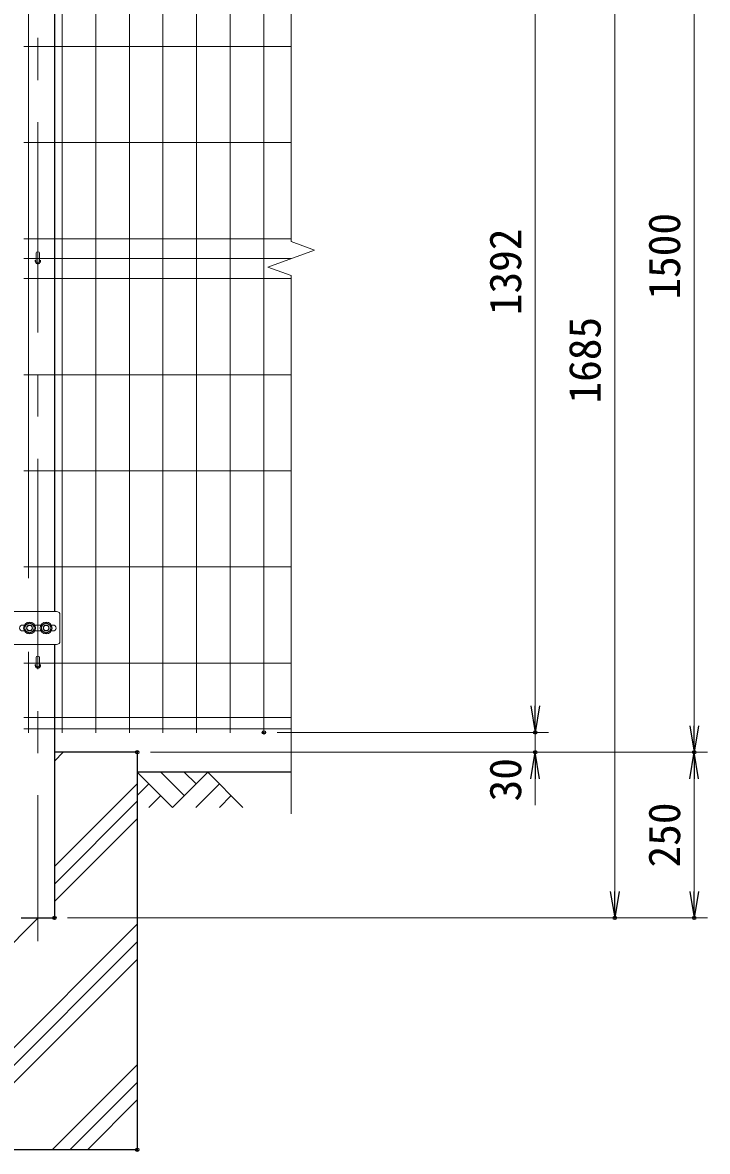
# Model space of a CAD drawing. Units: millimetres, scale not verified. Extents: x -4200 to 4200, y -2970 to 2970.
# Drawn here: x -1637 to -603, y -925 to 779 of the extents above; entities that cross this region are included whole.
import ezdxf
from ezdxf.enums import TextEntityAlignment as Align

# ---------------------------------------------------------------- set-up
doc = ezdxf.new("R2010")
doc.units = ezdxf.units.MM
doc.header["$LTSCALE"] = 10
doc.header["$PDMODE"] = 32
doc.header["$PDSIZE"] = 5
doc.linetypes.add('USER1', pattern=[50.8, 31.75, -6.35, 6.35, -6.35])
for name, color, linetype, lineweight in [('0-1_D-STR1', 1, 'Continuous', 25), ('0-2_D-STR-DIM', 7, 'Continuous', 13), ('0-3_0', 7, 'Continuous', 25), ('0-4_Defpoints', 6, 'Continuous', 25), ('0-5_D-DCR-HCH', 7, 'Continuous', 13), ('0-6_D-STR4', 7, 'Continuous', 25), ('0-7_D-BGD', 7, 'Continuous', 25), ('0-8_D-STR3', 3, 'Continuous', 13), ('0-9_D-BMK', 2, 'USER1', 13), ('0-A_D-STR2', 7, 'Continuous', 13)]:
    doc.layers.add(name, color=color, linetype=linetype, lineweight=lineweight)
doc.styles.add('ＭＳ ゴシック', font='')
doc.styles.get('ＭＳ ゴシック').set_extended_font_data('MS Gothic')

# ---------------------------------------------------------------- blocks, each defined once
blk = doc.blocks.new('_Open')
at = {"layer": '0-3_0'}
blk.add_line((-10, 1.667), (0, 0), dxfattribs=at)
blk.add_lwpolyline([(-10, -1.667), (0, 0), (-10, 0)], dxfattribs=at)
blk = doc.blocks.new('U5')
at = {"layer": '0-8_D-STR3'}
for p, q in [((9414, 2125), (10334, 2125)), ((10384, 2075), (10384, 1675)), ((9820, 1920), (9847.1, 1920)), ((10002.9, 1920), (10097.1, 1920)), ((10252.9, 1920), (10280, 1920)), ((10325, 1875), (10325.1, 1875)), ((9820, 1830), (9847.1, 1830)), ((10002.9, 1830), (10097.1, 1830)), ((10252.9, 1830), (10280, 1830)), ((10334, 1625), (9414, 1625))]:
    blk.add_line(p, q, dxfattribs=at)
for points in [[(9925, 1956), (9854.9, 1915.5), (9854.9, 1834.5), (9925, 1794), (9995.1, 1834.5), (9995.1, 1915.5)], [(10175, 1956), (10104.9, 1915.5), (10104.9, 1834.5), (10175, 1794), (10245.1, 1834.5), (10245.1, 1915.5)]]:
    blk.add_lwpolyline(points, close=True, dxfattribs=at)
for centre, radius in [((9925, 1875), 90), ((9925, 1875), 70.3), ((9925, 1875), 45), ((9925, 1875), 45), ((9925, 1875), 45), ((9925, 1875), 40), ((10175, 1875), 90), ((10175, 1875), 70.3), ((10175, 1875), 45), ((10175, 1875), 45), ((10175, 1875), 45), ((10175, 1875), 40)]:
    blk.add_circle(centre, radius, dxfattribs=at)
for centre, radius, start, end in [((10334, 2075), 50, 0, 90), ((9820, 1875), 45, 90, 180), ((9820, 1875), 45, 180, 270), ((10280, 1875), 45, 0, 90), ((10280, 1875), 45, 270, 0), ((10334, 1675), 50, 270, 0)]:
    blk.add_arc(centre, radius, start, end, dxfattribs=at)

msp = doc.modelspace()

# ---------------------------------------------------------------- linework, layer by layer
at = {"layer": '0-1_D-STR1'}
for p, q in [((-1588.92, 951.68), (-1588.92, -109.82)), ((-1588.92, -159.82), (-1588.92, -572.32)), ((-1638.92, -572.32), (-1588.92, -572.32))]:
    msp.add_line(p, q, dxfattribs=at)
for centre in [(-1613.92, 419.18), (-1613.92, -191.32)]:
    msp.add_arc(centre, 4, 162.5424, 17.4576, dxfattribs=at)
at = {"layer": '0-2_D-STR-DIM'}
for p, q in [((-623.01, 1137.68), (-623.01, -282.32)), ((-863.01, 1059.68), (-863.01, -252.32)), ((-743.01, 1072.68), (-743.01, -532.32)), ((-863.01, -252.32), (-863.01, -212.32)), ((-1252.73, -292.32), (-843.01, -292.32)), ((-1252.73, -292.32), (-843.01, -292.32)), ((-863.01, -292.32), (-863.01, -322.32)), ((-1443.92, -322.32), (-603.01, -322.32)), ((-1443.92, -322.32), (-603.01, -322.32)), ((-1443.92, -322.32), (-843.01, -322.32)), ((-863.01, -362.32), (-863.01, -402.32)), ((-623.01, -362.32), (-623.01, -532.32)), ((-1568.92, -572.32), (-723.01, -572.32)), ((-1568.92, -572.32), (-603.01, -572.32))]:
    msp.add_line(p, q, dxfattribs=at)
at = {"layer": '0-4_Defpoints'}
for p in [(-1272.73, -292.32), (-863.01, -292.32), (-1463.92, -322.32), (-863.01, -322.32), (-623.01, -322.32), (-1588.92, -572.32), (-743.01, -572.32), (-623.01, -572.32), (-1463.92, -922.31)]:
    msp.add_point(p, dxfattribs=at)
at = {"layer": '0-5_D-DCR-HCH'}
for p, q in [((-1588.91, -335.7), (-1575.53, -322.32)), ((-1410.7, -405.53), (-1463.92, -352.32)), ((-1392.97, -387.79), (-1428.44, -352.32)), ((-1357.49, -352.32), (-1410.7, -405.53)), ((-1375.14, -370.15), (-1392.97, -352.32)), ((-1357.49, -352.32), (-1304.28, -405.53)), ((-1588.91, -494.79), (-1463.92, -369.8)), ((-1446.18, -370.05), (-1463.92, -387.71)), ((-1339.76, -370.05), (-1375.39, -405.53)), ((-1428.44, -387.79), (-1446.26, -405.53)), ((-1322.02, -387.79), (-1339.84, -405.53)), ((-1588.91, -521.31), (-1463.92, -396.31)), ((-1588.91, -547.83), (-1463.92, -422.83)), ((-1763.92, -722.83), (-1613.4, -572.32)), ((-1763.92, -881.93), (-1463.92, -581.93)), ((-1763.92, -908.44), (-1463.92, -608.44)), ((-1751.27, -922.31), (-1463.92, -634.96)), ((-1592.17, -922.31), (-1463.92, -794.06)), ((-1565.65, -922.31), (-1463.92, -820.58)), ((-1539.14, -922.31), (-1463.92, -847.09))]:
    msp.add_line(p, q, dxfattribs=at)
at = {"layer": '0-6_D-STR4'}
for p, q in [((-1463.92, -322.32), (-1588.92, -322.32)), ((-1463.92, -322.32), (-1463.92, -922.31)), ((-1463.92, -922.31), (-1763.92, -922.31))]:
    msp.add_line(p, q, dxfattribs=at)
at = {"layer": '0-7_D-BGD'}
msp.add_line((-1231.55, -352.35), (-1463.92, -352.35), dxfattribs=at)
at = {"layer": '0-8_D-STR3'}
for p, q in [((-1616.52, 431.35), (-1616.52, 419.19)), ((-1611.32, 431.35), (-1611.32, 419.19)), ((-1616.52, -179.15), (-1616.52, -191.31)), ((-1611.32, -179.15), (-1611.32, -191.31))]:
    msp.add_line(p, q, dxfattribs=at)
for centre in [(-1613.92, 419.19), (-1613.92, -191.31)]:
    msp.add_arc(centre, 2.6, 180, 0, dxfattribs=at)
for centre in [(-1613.92, 431.34), (-1613.92, -179.16)]:
    msp.add_ellipse(centre, major_axis=(-2.6, 0), ratio=0.649974, start_param=3.1415927, end_param=6.2831853, dxfattribs=at)
at = {"layer": '0-9_D-BMK'}
msp.add_line((-1613.92, 1136.69), (-1613.92, -607.32), dxfattribs=at)
at = {"layer": '0-A_D-STR2'}
for p, q in [((-1231.55, 448.29), (-1231.55, 1240.68)), ((-1577.31, -292.87), (-1577.31, 1177.13)), ((-1526.54, -292.87), (-1526.54, 1177.13)), ((-1475.77, -292.87), (-1475.77, 1177.13)), ((-1425, -292.87), (-1425, 1177.13)), ((-1374.23, -292.87), (-1374.23, 1177.13)), ((-1323.46, -292.87), (-1323.46, 1177.13)), ((-1272.73, -292.32), (-1272.73, 1177.68)), ((-1628.08, -59.54), (-1628.08, 904.81)), ((-1231.55, 742.88), (-1635.08, 742.88)), ((-1231.55, 597.76), (-1635.08, 597.76)), ((-1231.55, 452.63), (-1635.08, 452.63)), ((-1196.31, 435.46), (-1231.55, 448.29)), ((-1266.78, 409.81), (-1196.31, 435.46)), ((-1231.55, 422.63), (-1635.08, 422.63)), ((-1231.55, 396.98), (-1266.78, 409.81)), ((-1231.55, 392.63), (-1635.08, 392.63)), ((-1231.55, -415.32), (-1231.55, 396.98)), ((-1231.55, 247.51), (-1635.08, 247.51)), ((-1231.55, 102.38), (-1635.08, 102.38)), ((-1231.55, -42.74), (-1635.08, -42.74)), ((-1628.08, -292.87), (-1628.08, -170.62)), ((-1231.55, -187.87), (-1635.08, -187.87)), ((-1231.55, -270.02), (-1635.08, -270.02)), ((-1231.55, -287.02), (-1635.08, -287.02))]:
    msp.add_line(p, q, dxfattribs=at)

# ---------------------------------------------------------------- block references
at = {"layer": '0-2_D-STR-DIM', "xscale": 0.1, "yscale": 0.1}
msp.add_blockref('U5', (-2618.92, -322.32), dxfattribs=at)
at = {"layer": '0-2_D-STR-DIM', "xscale": 4, "yscale": 4}
for p, rotation in [((-863.01, -292.32), 270), ((-863.01, -292.32), 270), ((-623.01, -322.32), 270), ((-863.01, -322.32), 90), ((-623.01, -322.32), 90), ((-743.01, -572.32), 270), ((-623.01, -572.32), 270)]:
    msp.add_blockref('_Open', p, dxfattribs=dict(at, rotation=rotation))

# ---------------------------------------------------------------- texts
at = {"layer": '0-2_D-STR-DIM', "style": 'ＭＳ ゴシック'}
for s, p in [('1500', (-629.76, 360.78)), ('1392', (-869.76, 337.31)), ('1685', (-749.76, 203.93)), ('30', (-869.76, -396.54)), ('250', (-629.76, -496.32))]:
    msp.add_text(s, height=48.09, rotation=90, dxfattribs=at).set_placement(p, align=Align.BOTTOM_LEFT)

doc.saveas('drawing.dxf')
